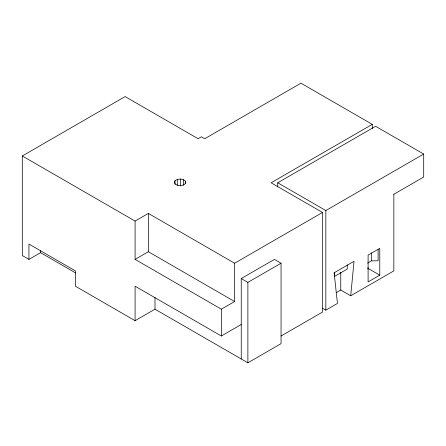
<?xml version="1.0" encoding="UTF-8"?>
<svg xmlns="http://www.w3.org/2000/svg" width="446" height="446" viewBox="0 0 446 446"><rect width="100%" height="100%" fill="white"/><g stroke="black" fill="none" stroke-linecap="round" stroke-linejoin="round"><path stroke-width="0.67" d="M336.133 292.71L340.766 290.034L350.718 295.782L354.035 261.306L334.132 272.796L337.449 303.442L325.836 310.143L322.257 308.075M175.005 180.73L174.314 182.57L175.451 184.326L178.054 185.452L181.299 185.592L184.159 184.689L185.72 183.038L185.486 181.165C182.771 178.389 178.004 178.428 175.005 180.73L175.005 184.215M75.664 272.963L40.547 252.687L28.934 259.388L22.3 255.558L22.3 155.966L125.136 96.592L198.119 138.728L201.436 136.81L204.753 138.728L300.955 83.185L372.282 124.362L372.282 128.543M22.3 155.966L135.088 221.082L148.362 213.422L234.613 263.218L322.519 212.463L322.519 312.061L281.036 336.011M135.088 221.082L135.088 259.388L148.362 251.728L234.613 301.524L234.613 263.218M372.282 124.362L271.101 182.776L322.519 212.463M277.735 186.958L277.735 182.776L375.599 126.279L423.7 154.048L423.7 177.034L393.846 194.272M28.934 259.388L28.934 244.068L75.38 270.884L75.38 286.204L135.088 320.68L154.996 309.19L247.881 362.815L281.052 343.66L281.052 263.218L274.418 259.388L241.247 278.544L241.247 358.985M277.735 182.776L325.836 210.551L423.7 154.048M241.247 278.544L247.881 282.374L281.052 263.218M135.088 259.388L221.339 309.184L234.613 301.524M135.088 320.68L135.088 286.204L221.339 336L241.247 324.51M367.565 263.073L371.485 260.81L378.119 260.81L378.119 249.414M379.78 275.171L368.101 281.917L368.101 255.101L379.78 248.361L379.78 275.171L368.747 268.804L367.917 267.65M350.718 295.782L393.846 270.884L393.846 194.038M367.404 268.804L368.747 268.804M371.485 252.765L371.485 260.81M347.233 264.885L347.233 269.061L334.299 276.531L334.299 272.355M340.766 272.183L340.766 290.034M325.836 210.551L325.836 310.143M247.881 282.374L247.881 362.815M221.339 309.184L221.339 336M185.486 181.165L185.486 183.256M183.535 179.66L183.535 185.235M180.485 179.002L180.485 185.971M177.307 179.404L177.307 185.67M154.996 297.465L154.996 309.19M148.362 213.422L148.362 251.728M40.547 250.596L40.547 252.687"/></g></svg>
